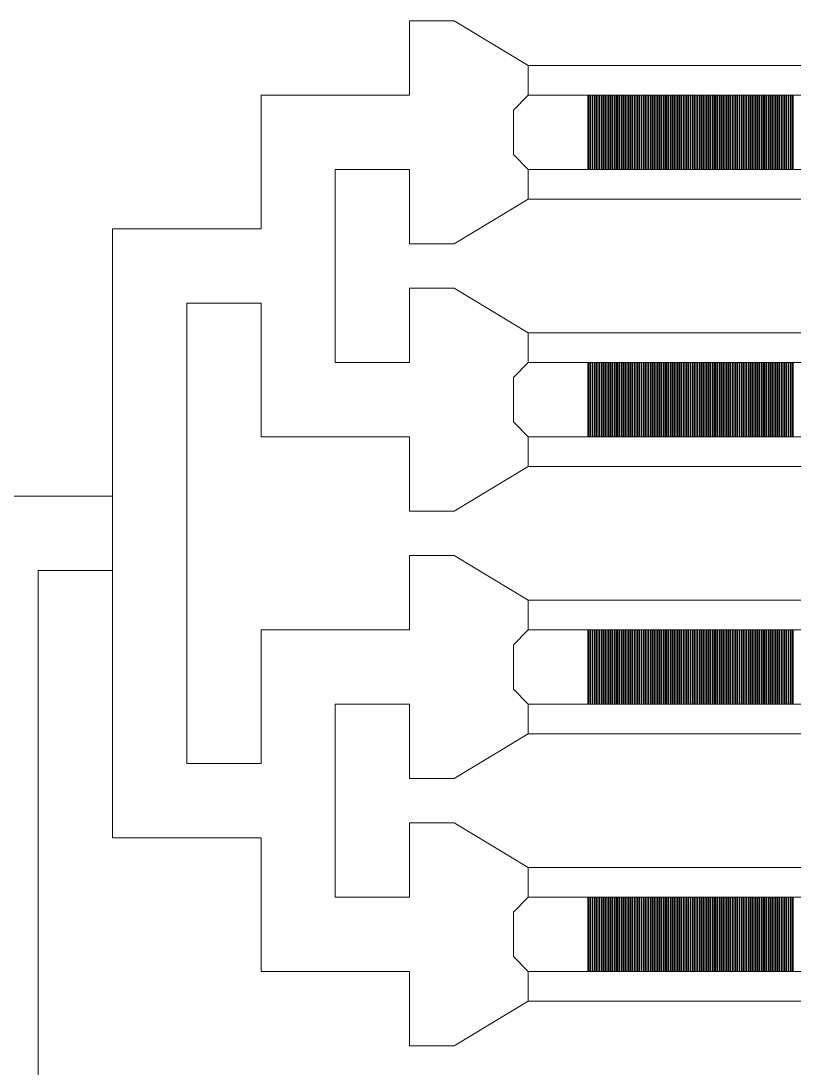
# Model space of a CAD drawing. Extents: x 1000 to 49000, y 2919 to 77300.
# Drawn here: x 39488 to 40009, y 39645 to 40350 of the extents above; entities that cross this region are included whole.
import ezdxf

# ---------------------------------------------------------------- set-up
doc = ezdxf.new("R2010")
doc.units = 13
doc.layers.add('Outer', color=1, linetype='Continuous', lineweight=0, true_color=0xff0000)

msp = doc.modelspace()

# ---------------------------------------------------------------- linework, layer by layer
at = {"layer": 'Outer'}
for points in [[(39830, 40320), (39830, 40300), (39820, 40290), (39820, 40260), (39830, 40250), (39830, 40230), (39780, 40200), (39750, 40200), (39750, 40250), (39700, 40250), (39700, 40120), (39750, 40120), (39750, 40170), (39780, 40170), (39830, 40140), (39830, 40120), (39820, 40110), (39820, 40080), (39830, 40070), (39830, 40050), (39780, 40020), (39750, 40020), (39750, 40070), (39650, 40070), (39650, 40160), (39600, 40160), (39600, 39850), (39650, 39850), (39650, 39940), (39750, 39940), (39750, 39990), (39780, 39990), (39830, 39960), (39830, 39940), (39820, 39930), (39820, 39900), (39830, 39890), (39830, 39870), (39780, 39840), (39750, 39840), (39750, 39890), (39700, 39890), (39700, 39760), (39750, 39760), (39750, 39810), (39780, 39810), (39830, 39780), (39830, 39760), (39820, 39750), (39820, 39720), (39830, 39710), (39830, 39690), (39780, 39660), (39750, 39660), (39750, 39710), (39650, 39710), (39650, 39800), (39550, 39800), (39550, 39980), (39550, 40030), (39550, 40210), (39650, 40210), (39650, 40300), (39750, 40300), (39750, 40350), (39780, 40350), (39830, 40320)], [(39830, 40300), (39830, 40320), (41340, 40320), (41340, 40300), (39830, 40300)], [(39870.5, 40250), (39870, 40250), (39870, 40300), (39870.5, 40300), (39870.5, 40250)], [(39872, 40250), (39871.5, 40250), (39871.5, 40300), (39872, 40300), (39872, 40250)], [(39873.5, 40250), (39873, 40250), (39873, 40300), (39873.5, 40300), (39873.5, 40250)], [(39875, 40250), (39874.5, 40250), (39874.5, 40300), (39875, 40300), (39875, 40250)], [(39876.5, 40250), (39876, 40250), (39876, 40300), (39876.5, 40300), (39876.5, 40250)], [(39878, 40250), (39877.5, 40250), (39877.5, 40300), (39878, 40300), (39878, 40250)], [(39879.5, 40250), (39879, 40250), (39879, 40300), (39879.5, 40300), (39879.5, 40250)], [(39881, 40250), (39880.5, 40250), (39880.5, 40300), (39881, 40300), (39881, 40250)], [(39882.5, 40250), (39882, 40250), (39882, 40300), (39882.5, 40300), (39882.5, 40250)], [(39884, 40250), (39883.5, 40250), (39883.5, 40300), (39884, 40300), (39884, 40250)], [(39885.5, 40250), (39885, 40250), (39885, 40300), (39885.5, 40300), (39885.5, 40250)], [(39887, 40250), (39886.5, 40250), (39886.5, 40300), (39887, 40300), (39887, 40250)], [(39888.5, 40250), (39888, 40250), (39888, 40300), (39888.5, 40300), (39888.5, 40250)], [(39890, 40250), (39889.5, 40250), (39889.5, 40300), (39890, 40300), (39890, 40250)], [(39891.5, 40250), (39891, 40250), (39891, 40300), (39891.5, 40300), (39891.5, 40250)], [(39893, 40250), (39892.5, 40250), (39892.5, 40300), (39893, 40300), (39893, 40250)], [(39894.5, 40250), (39894, 40250), (39894, 40300), (39894.5, 40300), (39894.5, 40250)], [(39896, 40250), (39895.5, 40250), (39895.5, 40300), (39896, 40300), (39896, 40250)], [(39897.5, 40250), (39897, 40250), (39897, 40300), (39897.5, 40300), (39897.5, 40250)], [(39899, 40250), (39898.5, 40250), (39898.5, 40300), (39899, 40300), (39899, 40250)], [(39900.5, 40250), (39900, 40250), (39900, 40300), (39900.5, 40300), (39900.5, 40250)], [(39902, 40250), (39901.5, 40250), (39901.5, 40300), (39902, 40300), (39902, 40250)], [(39903.5, 40250), (39903, 40250), (39903, 40300), (39903.5, 40300), (39903.5, 40250)], [(39905, 40250), (39904.5, 40250), (39904.5, 40300), (39905, 40300), (39905, 40250)], [(39906.5, 40250), (39906, 40250), (39906, 40300), (39906.5, 40300), (39906.5, 40250)], [(39908, 40250), (39907.5, 40250), (39907.5, 40300), (39908, 40300), (39908, 40250)], [(39909.5, 40250), (39909, 40250), (39909, 40300), (39909.5, 40300), (39909.5, 40250)], [(39911, 40250), (39910.5, 40250), (39910.5, 40300), (39911, 40300), (39911, 40250)], [(39912.5, 40250), (39912, 40250), (39912, 40300), (39912.5, 40300), (39912.5, 40250)], [(39914, 40250), (39913.5, 40250), (39913.5, 40300), (39914, 40300), (39914, 40250)], [(39915.5, 40250), (39915, 40250), (39915, 40300), (39915.5, 40300), (39915.5, 40250)], [(39917, 40250), (39916.5, 40250), (39916.5, 40300), (39917, 40300), (39917, 40250)], [(39918.5, 40250), (39918, 40250), (39918, 40300), (39918.5, 40300), (39918.5, 40250)], [(39920, 40250), (39919.5, 40250), (39919.5, 40300), (39920, 40300), (39920, 40250)], [(39921.5, 40250), (39921, 40250), (39921, 40300), (39921.5, 40300), (39921.5, 40250)], [(39923, 40250), (39922.5, 40250), (39922.5, 40300), (39923, 40300), (39923, 40250)], [(39924.5, 40250), (39924, 40250), (39924, 40300), (39924.5, 40300), (39924.5, 40250)], [(39926, 40250), (39925.5, 40250), (39925.5, 40300), (39926, 40300), (39926, 40250)], [(39927.5, 40250), (39927, 40250), (39927, 40300), (39927.5, 40300), (39927.5, 40250)], [(39929, 40250), (39928.5, 40250), (39928.5, 40300), (39929, 40300), (39929, 40250)], [(39930.5, 40250), (39930, 40250), (39930, 40300), (39930.5, 40300), (39930.5, 40250)], [(39932, 40250), (39931.5, 40250), (39931.5, 40300), (39932, 40300), (39932, 40250)], [(39933.5, 40250), (39933, 40250), (39933, 40300), (39933.5, 40300), (39933.5, 40250)], [(39935, 40250), (39934.5, 40250), (39934.5, 40300), (39935, 40300), (39935, 40250)], [(39936.5, 40250), (39936, 40250), (39936, 40300), (39936.5, 40300), (39936.5, 40250)], [(39938, 40250), (39937.5, 40250), (39937.5, 40300), (39938, 40300), (39938, 40250)], [(39939.5, 40250), (39939, 40250), (39939, 40300), (39939.5, 40300), (39939.5, 40250)], [(39941, 40250), (39940.5, 40250), (39940.5, 40300), (39941, 40300), (39941, 40250)], [(39942.5, 40250), (39942, 40250), (39942, 40300), (39942.5, 40300), (39942.5, 40250)], [(39944, 40250), (39943.5, 40250), (39943.5, 40300), (39944, 40300), (39944, 40250)], [(39945.5, 40250), (39945, 40250), (39945, 40300), (39945.5, 40300), (39945.5, 40250)], [(39947, 40250), (39946.5, 40250), (39946.5, 40300), (39947, 40300), (39947, 40250)], [(39948.5, 40250), (39948, 40250), (39948, 40300), (39948.5, 40300), (39948.5, 40250)], [(39950, 40250), (39949.5, 40250), (39949.5, 40300), (39950, 40300), (39950, 40250)], [(39951.5, 40250), (39951, 40250), (39951, 40300), (39951.5, 40300), (39951.5, 40250)], [(39953, 40250), (39952.5, 40250), (39952.5, 40300), (39953, 40300), (39953, 40250)], [(39954.5, 40250), (39954, 40250), (39954, 40300), (39954.5, 40300), (39954.5, 40250)], [(39956, 40250), (39955.5, 40250), (39955.5, 40300), (39956, 40300), (39956, 40250)], [(39957.5, 40250), (39957, 40250), (39957, 40300), (39957.5, 40300), (39957.5, 40250)], [(39959, 40250), (39958.5, 40250), (39958.5, 40300), (39959, 40300), (39959, 40250)], [(39960.5, 40250), (39960, 40250), (39960, 40300), (39960.5, 40300), (39960.5, 40250)], [(39962, 40250), (39961.5, 40250), (39961.5, 40300), (39962, 40300), (39962, 40250)], [(39963.5, 40250), (39963, 40250), (39963, 40300), (39963.5, 40300), (39963.5, 40250)], [(39965, 40250), (39964.5, 40250), (39964.5, 40300), (39965, 40300), (39965, 40250)], [(39966.5, 40250), (39966, 40250), (39966, 40300), (39966.5, 40300), (39966.5, 40250)], [(39968, 40250), (39967.5, 40250), (39967.5, 40300), (39968, 40300), (39968, 40250)], [(39969.5, 40250), (39969, 40250), (39969, 40300), (39969.5, 40300), (39969.5, 40250)], [(39971, 40250), (39970.5, 40250), (39970.5, 40300), (39971, 40300), (39971, 40250)], [(39972.5, 40250), (39972, 40250), (39972, 40300), (39972.5, 40300), (39972.5, 40250)], [(39974, 40250), (39973.5, 40250), (39973.5, 40300), (39974, 40300), (39974, 40250)], [(39975.5, 40250), (39975, 40250), (39975, 40300), (39975.5, 40300), (39975.5, 40250)], [(39977, 40250), (39976.5, 40250), (39976.5, 40300), (39977, 40300), (39977, 40250)], [(39978.5, 40250), (39978, 40250), (39978, 40300), (39978.5, 40300), (39978.5, 40250)], [(39980, 40250), (39979.5, 40250), (39979.5, 40300), (39980, 40300), (39980, 40250)], [(39981.5, 40250), (39981, 40250), (39981, 40300), (39981.5, 40300), (39981.5, 40250)], [(39983, 40250), (39982.5, 40250), (39982.5, 40300), (39983, 40300), (39983, 40250)], [(39984.5, 40250), (39984, 40250), (39984, 40300), (39984.5, 40300), (39984.5, 40250)], [(39986, 40250), (39985.5, 40250), (39985.5, 40300), (39986, 40300), (39986, 40250)], [(39987.5, 40250), (39987, 40250), (39987, 40300), (39987.5, 40300), (39987.5, 40250)], [(39989, 40250), (39988.5, 40250), (39988.5, 40300), (39989, 40300), (39989, 40250)], [(39990.5, 40250), (39990, 40250), (39990, 40300), (39990.5, 40300), (39990.5, 40250)], [(39992, 40250), (39991.5, 40250), (39991.5, 40300), (39992, 40300), (39992, 40250)], [(39993.5, 40250), (39993, 40250), (39993, 40300), (39993.5, 40300), (39993.5, 40250)], [(39995, 40250), (39994.5, 40250), (39994.5, 40300), (39995, 40300), (39995, 40250)], [(39996.5, 40250), (39996, 40250), (39996, 40300), (39996.5, 40300), (39996.5, 40250)], [(39998, 40250), (39997.5, 40250), (39997.5, 40300), (39998, 40300), (39998, 40250)], [(39999.5, 40250), (39999, 40250), (39999, 40300), (39999.5, 40300), (39999.5, 40250)], [(40001, 40250), (40000.5, 40250), (40000.5, 40300), (40001, 40300), (40001, 40250)], [(40002.5, 40250), (40002, 40250), (40002, 40300), (40002.5, 40300), (40002.5, 40250)], [(40004, 40250), (40003.5, 40250), (40003.5, 40300), (40004, 40300), (40004, 40250)], [(40005.5, 40250), (40005, 40250), (40005, 40300), (40005.5, 40300), (40005.5, 40250)], [(40007, 40250), (40006.5, 40250), (40006.5, 40300), (40007, 40300), (40007, 40250)], [(40008.5, 40250), (40008, 40250), (40008, 40300), (40008.5, 40300), (40008.5, 40250)], [(39830, 40250), (39830, 40230), (41340, 40230), (41340, 40250), (39830, 40250)], [(39830, 40120), (39830, 40140), (41340, 40140), (41340, 40120), (39830, 40120)], [(39870.5, 40070), (39870, 40070), (39870, 40120), (39870.5, 40120), (39870.5, 40070)], [(39872, 40070), (39871.5, 40070), (39871.5, 40120), (39872, 40120), (39872, 40070)], [(39873.5, 40070), (39873, 40070), (39873, 40120), (39873.5, 40120), (39873.5, 40070)], [(39875, 40070), (39874.5, 40070), (39874.5, 40120), (39875, 40120), (39875, 40070)], [(39876.5, 40070), (39876, 40070), (39876, 40120), (39876.5, 40120), (39876.5, 40070)], [(39878, 40070), (39877.5, 40070), (39877.5, 40120), (39878, 40120), (39878, 40070)], [(39879.5, 40070), (39879, 40070), (39879, 40120), (39879.5, 40120), (39879.5, 40070)], [(39881, 40070), (39880.5, 40070), (39880.5, 40120), (39881, 40120), (39881, 40070)], [(39882.5, 40070), (39882, 40070), (39882, 40120), (39882.5, 40120), (39882.5, 40070)], [(39884, 40070), (39883.5, 40070), (39883.5, 40120), (39884, 40120), (39884, 40070)], [(39885.5, 40070), (39885, 40070), (39885, 40120), (39885.5, 40120), (39885.5, 40070)], [(39887, 40070), (39886.5, 40070), (39886.5, 40120), (39887, 40120), (39887, 40070)], [(39888.5, 40070), (39888, 40070), (39888, 40120), (39888.5, 40120), (39888.5, 40070)], [(39890, 40070), (39889.5, 40070), (39889.5, 40120), (39890, 40120), (39890, 40070)], [(39891.5, 40070), (39891, 40070), (39891, 40120), (39891.5, 40120), (39891.5, 40070)], [(39893, 40070), (39892.5, 40070), (39892.5, 40120), (39893, 40120), (39893, 40070)], [(39894.5, 40070), (39894, 40070), (39894, 40120), (39894.5, 40120), (39894.5, 40070)], [(39896, 40070), (39895.5, 40070), (39895.5, 40120), (39896, 40120), (39896, 40070)], [(39897.5, 40070), (39897, 40070), (39897, 40120), (39897.5, 40120), (39897.5, 40070)], [(39899, 40070), (39898.5, 40070), (39898.5, 40120), (39899, 40120), (39899, 40070)], [(39900.5, 40070), (39900, 40070), (39900, 40120), (39900.5, 40120), (39900.5, 40070)], [(39902, 40070), (39901.5, 40070), (39901.5, 40120), (39902, 40120), (39902, 40070)], [(39903.5, 40070), (39903, 40070), (39903, 40120), (39903.5, 40120), (39903.5, 40070)], [(39905, 40070), (39904.5, 40070), (39904.5, 40120), (39905, 40120), (39905, 40070)], [(39906.5, 40070), (39906, 40070), (39906, 40120), (39906.5, 40120), (39906.5, 40070)], [(39908, 40070), (39907.5, 40070), (39907.5, 40120), (39908, 40120), (39908, 40070)], [(39909.5, 40070), (39909, 40070), (39909, 40120), (39909.5, 40120), (39909.5, 40070)], [(39911, 40070), (39910.5, 40070), (39910.5, 40120), (39911, 40120), (39911, 40070)], [(39912.5, 40070), (39912, 40070), (39912, 40120), (39912.5, 40120), (39912.5, 40070)], [(39914, 40070), (39913.5, 40070), (39913.5, 40120), (39914, 40120), (39914, 40070)], [(39915.5, 40070), (39915, 40070), (39915, 40120), (39915.5, 40120), (39915.5, 40070)], [(39917, 40070), (39916.5, 40070), (39916.5, 40120), (39917, 40120), (39917, 40070)], [(39918.5, 40070), (39918, 40070), (39918, 40120), (39918.5, 40120), (39918.5, 40070)], [(39920, 40070), (39919.5, 40070), (39919.5, 40120), (39920, 40120), (39920, 40070)], [(39921.5, 40070), (39921, 40070), (39921, 40120), (39921.5, 40120), (39921.5, 40070)], [(39923, 40070), (39922.5, 40070), (39922.5, 40120), (39923, 40120), (39923, 40070)], [(39924.5, 40070), (39924, 40070), (39924, 40120), (39924.5, 40120), (39924.5, 40070)], [(39926, 40070), (39925.5, 40070), (39925.5, 40120), (39926, 40120), (39926, 40070)], [(39927.5, 40070), (39927, 40070), (39927, 40120), (39927.5, 40120), (39927.5, 40070)], [(39929, 40070), (39928.5, 40070), (39928.5, 40120), (39929, 40120), (39929, 40070)], [(39930.5, 40070), (39930, 40070), (39930, 40120), (39930.5, 40120), (39930.5, 40070)], [(39932, 40070), (39931.5, 40070), (39931.5, 40120), (39932, 40120), (39932, 40070)], [(39933.5, 40070), (39933, 40070), (39933, 40120), (39933.5, 40120), (39933.5, 40070)], [(39935, 40070), (39934.5, 40070), (39934.5, 40120), (39935, 40120), (39935, 40070)], [(39936.5, 40070), (39936, 40070), (39936, 40120), (39936.5, 40120), (39936.5, 40070)], [(39938, 40070), (39937.5, 40070), (39937.5, 40120), (39938, 40120), (39938, 40070)], [(39939.5, 40070), (39939, 40070), (39939, 40120), (39939.5, 40120), (39939.5, 40070)], [(39941, 40070), (39940.5, 40070), (39940.5, 40120), (39941, 40120), (39941, 40070)], [(39942.5, 40070), (39942, 40070), (39942, 40120), (39942.5, 40120), (39942.5, 40070)], [(39944, 40070), (39943.5, 40070), (39943.5, 40120), (39944, 40120), (39944, 40070)], [(39945.5, 40070), (39945, 40070), (39945, 40120), (39945.5, 40120), (39945.5, 40070)], [(39947, 40070), (39946.5, 40070), (39946.5, 40120), (39947, 40120), (39947, 40070)], [(39948.5, 40070), (39948, 40070), (39948, 40120), (39948.5, 40120), (39948.5, 40070)], [(39950, 40070), (39949.5, 40070), (39949.5, 40120), (39950, 40120), (39950, 40070)], [(39951.5, 40070), (39951, 40070), (39951, 40120), (39951.5, 40120), (39951.5, 40070)], [(39953, 40070), (39952.5, 40070), (39952.5, 40120), (39953, 40120), (39953, 40070)], [(39954.5, 40070), (39954, 40070), (39954, 40120), (39954.5, 40120), (39954.5, 40070)], [(39956, 40070), (39955.5, 40070), (39955.5, 40120), (39956, 40120), (39956, 40070)], [(39957.5, 40070), (39957, 40070), (39957, 40120), (39957.5, 40120), (39957.5, 40070)], [(39959, 40070), (39958.5, 40070), (39958.5, 40120), (39959, 40120), (39959, 40070)], [(39960.5, 40070), (39960, 40070), (39960, 40120), (39960.5, 40120), (39960.5, 40070)], [(39962, 40070), (39961.5, 40070), (39961.5, 40120), (39962, 40120), (39962, 40070)], [(39963.5, 40070), (39963, 40070), (39963, 40120), (39963.5, 40120), (39963.5, 40070)], [(39965, 40070), (39964.5, 40070), (39964.5, 40120), (39965, 40120), (39965, 40070)], [(39966.5, 40070), (39966, 40070), (39966, 40120), (39966.5, 40120), (39966.5, 40070)], [(39968, 40070), (39967.5, 40070), (39967.5, 40120), (39968, 40120), (39968, 40070)], [(39969.5, 40070), (39969, 40070), (39969, 40120), (39969.5, 40120), (39969.5, 40070)], [(39971, 40070), (39970.5, 40070), (39970.5, 40120), (39971, 40120), (39971, 40070)], [(39972.5, 40070), (39972, 40070), (39972, 40120), (39972.5, 40120), (39972.5, 40070)], [(39974, 40070), (39973.5, 40070), (39973.5, 40120), (39974, 40120), (39974, 40070)], [(39975.5, 40070), (39975, 40070), (39975, 40120), (39975.5, 40120), (39975.5, 40070)], [(39977, 40070), (39976.5, 40070), (39976.5, 40120), (39977, 40120), (39977, 40070)], [(39978.5, 40070), (39978, 40070), (39978, 40120), (39978.5, 40120), (39978.5, 40070)], [(39980, 40070), (39979.5, 40070), (39979.5, 40120), (39980, 40120), (39980, 40070)], [(39981.5, 40070), (39981, 40070), (39981, 40120), (39981.5, 40120), (39981.5, 40070)], [(39983, 40070), (39982.5, 40070), (39982.5, 40120), (39983, 40120), (39983, 40070)], [(39984.5, 40070), (39984, 40070), (39984, 40120), (39984.5, 40120), (39984.5, 40070)], [(39986, 40070), (39985.5, 40070), (39985.5, 40120), (39986, 40120), (39986, 40070)], [(39987.5, 40070), (39987, 40070), (39987, 40120), (39987.5, 40120), (39987.5, 40070)], [(39989, 40070), (39988.5, 40070), (39988.5, 40120), (39989, 40120), (39989, 40070)], [(39990.5, 40070), (39990, 40070), (39990, 40120), (39990.5, 40120), (39990.5, 40070)], [(39992, 40070), (39991.5, 40070), (39991.5, 40120), (39992, 40120), (39992, 40070)], [(39993.5, 40070), (39993, 40070), (39993, 40120), (39993.5, 40120), (39993.5, 40070)], [(39995, 40070), (39994.5, 40070), (39994.5, 40120), (39995, 40120), (39995, 40070)], [(39996.5, 40070), (39996, 40070), (39996, 40120), (39996.5, 40120), (39996.5, 40070)], [(39998, 40070), (39997.5, 40070), (39997.5, 40120), (39998, 40120), (39998, 40070)], [(39999.5, 40070), (39999, 40070), (39999, 40120), (39999.5, 40120), (39999.5, 40070)], [(40001, 40070), (40000.5, 40070), (40000.5, 40120), (40001, 40120), (40001, 40070)], [(40002.5, 40070), (40002, 40070), (40002, 40120), (40002.5, 40120), (40002.5, 40070)], [(40004, 40070), (40003.5, 40070), (40003.5, 40120), (40004, 40120), (40004, 40070)], [(40005.5, 40070), (40005, 40070), (40005, 40120), (40005.5, 40120), (40005.5, 40070)], [(40007, 40070), (40006.5, 40070), (40006.5, 40120), (40007, 40120), (40007, 40070)], [(40008.5, 40070), (40008, 40070), (40008, 40120), (40008.5, 40120), (40008.5, 40070)], [(39830, 40070), (39830, 40050), (41340, 40050), (41340, 40070), (39830, 40070)], [(39450, 39260), (39550, 39260), (39550, 39310), (39500, 39310), (39500, 39980), (39550, 39980), (39550, 40030), (39450, 40030)], [(39830, 39940), (39830, 39960), (41340, 39960), (41340, 39940), (39830, 39940)], [(39870.5, 39890), (39870, 39890), (39870, 39940), (39870.5, 39940), (39870.5, 39890)], [(39872, 39890), (39871.5, 39890), (39871.5, 39940), (39872, 39940), (39872, 39890)], [(39873.5, 39890), (39873, 39890), (39873, 39940), (39873.5, 39940), (39873.5, 39890)], [(39875, 39890), (39874.5, 39890), (39874.5, 39940), (39875, 39940), (39875, 39890)], [(39876.5, 39890), (39876, 39890), (39876, 39940), (39876.5, 39940), (39876.5, 39890)], [(39878, 39890), (39877.5, 39890), (39877.5, 39940), (39878, 39940), (39878, 39890)], [(39879.5, 39890), (39879, 39890), (39879, 39940), (39879.5, 39940), (39879.5, 39890)], [(39881, 39890), (39880.5, 39890), (39880.5, 39940), (39881, 39940), (39881, 39890)], [(39882.5, 39890), (39882, 39890), (39882, 39940), (39882.5, 39940), (39882.5, 39890)], [(39884, 39890), (39883.5, 39890), (39883.5, 39940), (39884, 39940), (39884, 39890)], [(39885.5, 39890), (39885, 39890), (39885, 39940), (39885.5, 39940), (39885.5, 39890)], [(39887, 39890), (39886.5, 39890), (39886.5, 39940), (39887, 39940), (39887, 39890)], [(39888.5, 39890), (39888, 39890), (39888, 39940), (39888.5, 39940), (39888.5, 39890)], [(39890, 39890), (39889.5, 39890), (39889.5, 39940), (39890, 39940), (39890, 39890)], [(39891.5, 39890), (39891, 39890), (39891, 39940), (39891.5, 39940), (39891.5, 39890)], [(39893, 39890), (39892.5, 39890), (39892.5, 39940), (39893, 39940), (39893, 39890)], [(39894.5, 39890), (39894, 39890), (39894, 39940), (39894.5, 39940), (39894.5, 39890)], [(39896, 39890), (39895.5, 39890), (39895.5, 39940), (39896, 39940), (39896, 39890)], [(39897.5, 39890), (39897, 39890), (39897, 39940), (39897.5, 39940), (39897.5, 39890)], [(39899, 39890), (39898.5, 39890), (39898.5, 39940), (39899, 39940), (39899, 39890)], [(39900.5, 39890), (39900, 39890), (39900, 39940), (39900.5, 39940), (39900.5, 39890)], [(39902, 39890), (39901.5, 39890), (39901.5, 39940), (39902, 39940), (39902, 39890)], [(39903.5, 39890), (39903, 39890), (39903, 39940), (39903.5, 39940), (39903.5, 39890)], [(39905, 39890), (39904.5, 39890), (39904.5, 39940), (39905, 39940), (39905, 39890)], [(39906.5, 39890), (39906, 39890), (39906, 39940), (39906.5, 39940), (39906.5, 39890)], [(39908, 39890), (39907.5, 39890), (39907.5, 39940), (39908, 39940), (39908, 39890)], [(39909.5, 39890), (39909, 39890), (39909, 39940), (39909.5, 39940), (39909.5, 39890)], [(39911, 39890), (39910.5, 39890), (39910.5, 39940), (39911, 39940), (39911, 39890)], [(39912.5, 39890), (39912, 39890), (39912, 39940), (39912.5, 39940), (39912.5, 39890)], [(39914, 39890), (39913.5, 39890), (39913.5, 39940), (39914, 39940), (39914, 39890)], [(39915.5, 39890), (39915, 39890), (39915, 39940), (39915.5, 39940), (39915.5, 39890)], [(39917, 39890), (39916.5, 39890), (39916.5, 39940), (39917, 39940), (39917, 39890)], [(39918.5, 39890), (39918, 39890), (39918, 39940), (39918.5, 39940), (39918.5, 39890)], [(39920, 39890), (39919.5, 39890), (39919.5, 39940), (39920, 39940), (39920, 39890)], [(39921.5, 39890), (39921, 39890), (39921, 39940), (39921.5, 39940), (39921.5, 39890)], [(39923, 39890), (39922.5, 39890), (39922.5, 39940), (39923, 39940), (39923, 39890)], [(39924.5, 39890), (39924, 39890), (39924, 39940), (39924.5, 39940), (39924.5, 39890)], [(39926, 39890), (39925.5, 39890), (39925.5, 39940), (39926, 39940), (39926, 39890)], [(39927.5, 39890), (39927, 39890), (39927, 39940), (39927.5, 39940), (39927.5, 39890)], [(39929, 39890), (39928.5, 39890), (39928.5, 39940), (39929, 39940), (39929, 39890)], [(39930.5, 39890), (39930, 39890), (39930, 39940), (39930.5, 39940), (39930.5, 39890)], [(39932, 39890), (39931.5, 39890), (39931.5, 39940), (39932, 39940), (39932, 39890)], [(39933.5, 39890), (39933, 39890), (39933, 39940), (39933.5, 39940), (39933.5, 39890)], [(39935, 39890), (39934.5, 39890), (39934.5, 39940), (39935, 39940), (39935, 39890)], [(39936.5, 39890), (39936, 39890), (39936, 39940), (39936.5, 39940), (39936.5, 39890)], [(39938, 39890), (39937.5, 39890), (39937.5, 39940), (39938, 39940), (39938, 39890)], [(39939.5, 39890), (39939, 39890), (39939, 39940), (39939.5, 39940), (39939.5, 39890)], [(39941, 39890), (39940.5, 39890), (39940.5, 39940), (39941, 39940), (39941, 39890)], [(39942.5, 39890), (39942, 39890), (39942, 39940), (39942.5, 39940), (39942.5, 39890)], [(39944, 39890), (39943.5, 39890), (39943.5, 39940), (39944, 39940), (39944, 39890)], [(39945.5, 39890), (39945, 39890), (39945, 39940), (39945.5, 39940), (39945.5, 39890)], [(39947, 39890), (39946.5, 39890), (39946.5, 39940), (39947, 39940), (39947, 39890)], [(39948.5, 39890), (39948, 39890), (39948, 39940), (39948.5, 39940), (39948.5, 39890)], [(39950, 39890), (39949.5, 39890), (39949.5, 39940), (39950, 39940), (39950, 39890)], [(39951.5, 39890), (39951, 39890), (39951, 39940), (39951.5, 39940), (39951.5, 39890)], [(39953, 39890), (39952.5, 39890), (39952.5, 39940), (39953, 39940), (39953, 39890)], [(39954.5, 39890), (39954, 39890), (39954, 39940), (39954.5, 39940), (39954.5, 39890)], [(39956, 39890), (39955.5, 39890), (39955.5, 39940), (39956, 39940), (39956, 39890)], [(39957.5, 39890), (39957, 39890), (39957, 39940), (39957.5, 39940), (39957.5, 39890)], [(39959, 39890), (39958.5, 39890), (39958.5, 39940), (39959, 39940), (39959, 39890)], [(39960.5, 39890), (39960, 39890), (39960, 39940), (39960.5, 39940), (39960.5, 39890)], [(39962, 39890), (39961.5, 39890), (39961.5, 39940), (39962, 39940), (39962, 39890)], [(39963.5, 39890), (39963, 39890), (39963, 39940), (39963.5, 39940), (39963.5, 39890)], [(39965, 39890), (39964.5, 39890), (39964.5, 39940), (39965, 39940), (39965, 39890)], [(39966.5, 39890), (39966, 39890), (39966, 39940), (39966.5, 39940), (39966.5, 39890)], [(39968, 39890), (39967.5, 39890), (39967.5, 39940), (39968, 39940), (39968, 39890)], [(39969.5, 39890), (39969, 39890), (39969, 39940), (39969.5, 39940), (39969.5, 39890)], [(39971, 39890), (39970.5, 39890), (39970.5, 39940), (39971, 39940), (39971, 39890)], [(39972.5, 39890), (39972, 39890), (39972, 39940), (39972.5, 39940), (39972.5, 39890)], [(39974, 39890), (39973.5, 39890), (39973.5, 39940), (39974, 39940), (39974, 39890)], [(39975.5, 39890), (39975, 39890), (39975, 39940), (39975.5, 39940), (39975.5, 39890)], [(39977, 39890), (39976.5, 39890), (39976.5, 39940), (39977, 39940), (39977, 39890)], [(39978.5, 39890), (39978, 39890), (39978, 39940), (39978.5, 39940), (39978.5, 39890)], [(39980, 39890), (39979.5, 39890), (39979.5, 39940), (39980, 39940), (39980, 39890)], [(39981.5, 39890), (39981, 39890), (39981, 39940), (39981.5, 39940), (39981.5, 39890)], [(39983, 39890), (39982.5, 39890), (39982.5, 39940), (39983, 39940), (39983, 39890)], [(39984.5, 39890), (39984, 39890), (39984, 39940), (39984.5, 39940), (39984.5, 39890)], [(39986, 39890), (39985.5, 39890), (39985.5, 39940), (39986, 39940), (39986, 39890)], [(39987.5, 39890), (39987, 39890), (39987, 39940), (39987.5, 39940), (39987.5, 39890)], [(39989, 39890), (39988.5, 39890), (39988.5, 39940), (39989, 39940), (39989, 39890)], [(39990.5, 39890), (39990, 39890), (39990, 39940), (39990.5, 39940), (39990.5, 39890)], [(39992, 39890), (39991.5, 39890), (39991.5, 39940), (39992, 39940), (39992, 39890)], [(39993.5, 39890), (39993, 39890), (39993, 39940), (39993.5, 39940), (39993.5, 39890)], [(39995, 39890), (39994.5, 39890), (39994.5, 39940), (39995, 39940), (39995, 39890)], [(39996.5, 39890), (39996, 39890), (39996, 39940), (39996.5, 39940), (39996.5, 39890)], [(39998, 39890), (39997.5, 39890), (39997.5, 39940), (39998, 39940), (39998, 39890)], [(39999.5, 39890), (39999, 39890), (39999, 39940), (39999.5, 39940), (39999.5, 39890)], [(40001, 39890), (40000.5, 39890), (40000.5, 39940), (40001, 39940), (40001, 39890)], [(40002.5, 39890), (40002, 39890), (40002, 39940), (40002.5, 39940), (40002.5, 39890)], [(40004, 39890), (40003.5, 39890), (40003.5, 39940), (40004, 39940), (40004, 39890)], [(40005.5, 39890), (40005, 39890), (40005, 39940), (40005.5, 39940), (40005.5, 39890)], [(40007, 39890), (40006.5, 39890), (40006.5, 39940), (40007, 39940), (40007, 39890)], [(40008.5, 39890), (40008, 39890), (40008, 39940), (40008.5, 39940), (40008.5, 39890)], [(39830, 39890), (39830, 39870), (41340, 39870), (41340, 39890), (39830, 39890)], [(39830, 39760), (39830, 39780), (41340, 39780), (41340, 39760), (39830, 39760)], [(39870.5, 39710), (39870, 39710), (39870, 39760), (39870.5, 39760), (39870.5, 39710)], [(39872, 39710), (39871.5, 39710), (39871.5, 39760), (39872, 39760), (39872, 39710)], [(39873.5, 39710), (39873, 39710), (39873, 39760), (39873.5, 39760), (39873.5, 39710)], [(39875, 39710), (39874.5, 39710), (39874.5, 39760), (39875, 39760), (39875, 39710)], [(39876.5, 39710), (39876, 39710), (39876, 39760), (39876.5, 39760), (39876.5, 39710)], [(39878, 39710), (39877.5, 39710), (39877.5, 39760), (39878, 39760), (39878, 39710)], [(39879.5, 39710), (39879, 39710), (39879, 39760), (39879.5, 39760), (39879.5, 39710)], [(39881, 39710), (39880.5, 39710), (39880.5, 39760), (39881, 39760), (39881, 39710)], [(39882.5, 39710), (39882, 39710), (39882, 39760), (39882.5, 39760), (39882.5, 39710)], [(39884, 39710), (39883.5, 39710), (39883.5, 39760), (39884, 39760), (39884, 39710)], [(39885.5, 39710), (39885, 39710), (39885, 39760), (39885.5, 39760), (39885.5, 39710)], [(39887, 39710), (39886.5, 39710), (39886.5, 39760), (39887, 39760), (39887, 39710)], [(39888.5, 39710), (39888, 39710), (39888, 39760), (39888.5, 39760), (39888.5, 39710)], [(39890, 39710), (39889.5, 39710), (39889.5, 39760), (39890, 39760), (39890, 39710)], [(39891.5, 39710), (39891, 39710), (39891, 39760), (39891.5, 39760), (39891.5, 39710)], [(39893, 39710), (39892.5, 39710), (39892.5, 39760), (39893, 39760), (39893, 39710)], [(39894.5, 39710), (39894, 39710), (39894, 39760), (39894.5, 39760), (39894.5, 39710)], [(39896, 39710), (39895.5, 39710), (39895.5, 39760), (39896, 39760), (39896, 39710)], [(39897.5, 39710), (39897, 39710), (39897, 39760), (39897.5, 39760), (39897.5, 39710)], [(39899, 39710), (39898.5, 39710), (39898.5, 39760), (39899, 39760), (39899, 39710)], [(39900.5, 39710), (39900, 39710), (39900, 39760), (39900.5, 39760), (39900.5, 39710)], [(39902, 39710), (39901.5, 39710), (39901.5, 39760), (39902, 39760), (39902, 39710)], [(39903.5, 39710), (39903, 39710), (39903, 39760), (39903.5, 39760), (39903.5, 39710)], [(39905, 39710), (39904.5, 39710), (39904.5, 39760), (39905, 39760), (39905, 39710)], [(39906.5, 39710), (39906, 39710), (39906, 39760), (39906.5, 39760), (39906.5, 39710)], [(39908, 39710), (39907.5, 39710), (39907.5, 39760), (39908, 39760), (39908, 39710)], [(39909.5, 39710), (39909, 39710), (39909, 39760), (39909.5, 39760), (39909.5, 39710)], [(39911, 39710), (39910.5, 39710), (39910.5, 39760), (39911, 39760), (39911, 39710)], [(39912.5, 39710), (39912, 39710), (39912, 39760), (39912.5, 39760), (39912.5, 39710)], [(39914, 39710), (39913.5, 39710), (39913.5, 39760), (39914, 39760), (39914, 39710)], [(39915.5, 39710), (39915, 39710), (39915, 39760), (39915.5, 39760), (39915.5, 39710)], [(39917, 39710), (39916.5, 39710), (39916.5, 39760), (39917, 39760), (39917, 39710)], [(39918.5, 39710), (39918, 39710), (39918, 39760), (39918.5, 39760), (39918.5, 39710)], [(39920, 39710), (39919.5, 39710), (39919.5, 39760), (39920, 39760), (39920, 39710)], [(39921.5, 39710), (39921, 39710), (39921, 39760), (39921.5, 39760), (39921.5, 39710)], [(39923, 39710), (39922.5, 39710), (39922.5, 39760), (39923, 39760), (39923, 39710)], [(39924.5, 39710), (39924, 39710), (39924, 39760), (39924.5, 39760), (39924.5, 39710)], [(39926, 39710), (39925.5, 39710), (39925.5, 39760), (39926, 39760), (39926, 39710)], [(39927.5, 39710), (39927, 39710), (39927, 39760), (39927.5, 39760), (39927.5, 39710)], [(39929, 39710), (39928.5, 39710), (39928.5, 39760), (39929, 39760), (39929, 39710)], [(39930.5, 39710), (39930, 39710), (39930, 39760), (39930.5, 39760), (39930.5, 39710)], [(39932, 39710), (39931.5, 39710), (39931.5, 39760), (39932, 39760), (39932, 39710)], [(39933.5, 39710), (39933, 39710), (39933, 39760), (39933.5, 39760), (39933.5, 39710)], [(39935, 39710), (39934.5, 39710), (39934.5, 39760), (39935, 39760), (39935, 39710)], [(39936.5, 39710), (39936, 39710), (39936, 39760), (39936.5, 39760), (39936.5, 39710)], [(39938, 39710), (39937.5, 39710), (39937.5, 39760), (39938, 39760), (39938, 39710)], [(39939.5, 39710), (39939, 39710), (39939, 39760), (39939.5, 39760), (39939.5, 39710)], [(39941, 39710), (39940.5, 39710), (39940.5, 39760), (39941, 39760), (39941, 39710)], [(39942.5, 39710), (39942, 39710), (39942, 39760), (39942.5, 39760), (39942.5, 39710)], [(39944, 39710), (39943.5, 39710), (39943.5, 39760), (39944, 39760), (39944, 39710)], [(39945.5, 39710), (39945, 39710), (39945, 39760), (39945.5, 39760), (39945.5, 39710)], [(39947, 39710), (39946.5, 39710), (39946.5, 39760), (39947, 39760), (39947, 39710)], [(39948.5, 39710), (39948, 39710), (39948, 39760), (39948.5, 39760), (39948.5, 39710)], [(39950, 39710), (39949.5, 39710), (39949.5, 39760), (39950, 39760), (39950, 39710)], [(39951.5, 39710), (39951, 39710), (39951, 39760), (39951.5, 39760), (39951.5, 39710)], [(39953, 39710), (39952.5, 39710), (39952.5, 39760), (39953, 39760), (39953, 39710)], [(39954.5, 39710), (39954, 39710), (39954, 39760), (39954.5, 39760), (39954.5, 39710)], [(39956, 39710), (39955.5, 39710), (39955.5, 39760), (39956, 39760), (39956, 39710)], [(39957.5, 39710), (39957, 39710), (39957, 39760), (39957.5, 39760), (39957.5, 39710)], [(39959, 39710), (39958.5, 39710), (39958.5, 39760), (39959, 39760), (39959, 39710)], [(39960.5, 39710), (39960, 39710), (39960, 39760), (39960.5, 39760), (39960.5, 39710)], [(39962, 39710), (39961.5, 39710), (39961.5, 39760), (39962, 39760), (39962, 39710)], [(39963.5, 39710), (39963, 39710), (39963, 39760), (39963.5, 39760), (39963.5, 39710)], [(39965, 39710), (39964.5, 39710), (39964.5, 39760), (39965, 39760), (39965, 39710)], [(39966.5, 39710), (39966, 39710), (39966, 39760), (39966.5, 39760), (39966.5, 39710)], [(39968, 39710), (39967.5, 39710), (39967.5, 39760), (39968, 39760), (39968, 39710)], [(39969.5, 39710), (39969, 39710), (39969, 39760), (39969.5, 39760), (39969.5, 39710)], [(39971, 39710), (39970.5, 39710), (39970.5, 39760), (39971, 39760), (39971, 39710)], [(39972.5, 39710), (39972, 39710), (39972, 39760), (39972.5, 39760), (39972.5, 39710)], [(39974, 39710), (39973.5, 39710), (39973.5, 39760), (39974, 39760), (39974, 39710)], [(39975.5, 39710), (39975, 39710), (39975, 39760), (39975.5, 39760), (39975.5, 39710)], [(39977, 39710), (39976.5, 39710), (39976.5, 39760), (39977, 39760), (39977, 39710)], [(39978.5, 39710), (39978, 39710), (39978, 39760), (39978.5, 39760), (39978.5, 39710)], [(39980, 39710), (39979.5, 39710), (39979.5, 39760), (39980, 39760), (39980, 39710)], [(39981.5, 39710), (39981, 39710), (39981, 39760), (39981.5, 39760), (39981.5, 39710)], [(39983, 39710), (39982.5, 39710), (39982.5, 39760), (39983, 39760), (39983, 39710)], [(39984.5, 39710), (39984, 39710), (39984, 39760), (39984.5, 39760), (39984.5, 39710)], [(39986, 39710), (39985.5, 39710), (39985.5, 39760), (39986, 39760), (39986, 39710)], [(39987.5, 39710), (39987, 39710), (39987, 39760), (39987.5, 39760), (39987.5, 39710)], [(39989, 39710), (39988.5, 39710), (39988.5, 39760), (39989, 39760), (39989, 39710)], [(39990.5, 39710), (39990, 39710), (39990, 39760), (39990.5, 39760), (39990.5, 39710)], [(39992, 39710), (39991.5, 39710), (39991.5, 39760), (39992, 39760), (39992, 39710)], [(39993.5, 39710), (39993, 39710), (39993, 39760), (39993.5, 39760), (39993.5, 39710)], [(39995, 39710), (39994.5, 39710), (39994.5, 39760), (39995, 39760), (39995, 39710)], [(39996.5, 39710), (39996, 39710), (39996, 39760), (39996.5, 39760), (39996.5, 39710)], [(39998, 39710), (39997.5, 39710), (39997.5, 39760), (39998, 39760), (39998, 39710)], [(39999.5, 39710), (39999, 39710), (39999, 39760), (39999.5, 39760), (39999.5, 39710)], [(40001, 39710), (40000.5, 39710), (40000.5, 39760), (40001, 39760), (40001, 39710)], [(40002.5, 39710), (40002, 39710), (40002, 39760), (40002.5, 39760), (40002.5, 39710)], [(40004, 39710), (40003.5, 39710), (40003.5, 39760), (40004, 39760), (40004, 39710)], [(40005.5, 39710), (40005, 39710), (40005, 39760), (40005.5, 39760), (40005.5, 39710)], [(40007, 39710), (40006.5, 39710), (40006.5, 39760), (40007, 39760), (40007, 39710)], [(40008.5, 39710), (40008, 39710), (40008, 39760), (40008.5, 39760), (40008.5, 39710)], [(39830, 39710), (39830, 39690), (41340, 39690), (41340, 39710), (39830, 39710)]]:
    msp.add_lwpolyline(points, dxfattribs=at)

doc.saveas('drawing.dxf')
